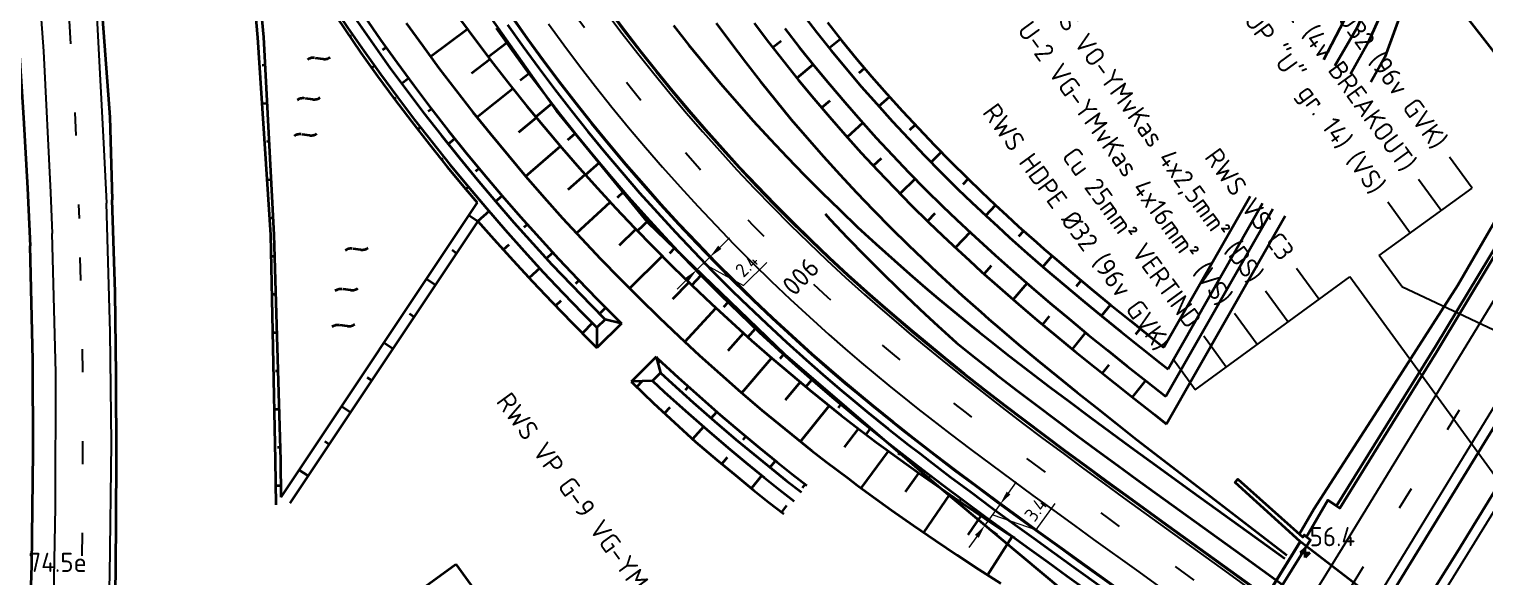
# Model space of a CAD drawing. Header units: metres. Extents: x 134219 to 139178, y 438661 to 444352.
# Drawn here: x 135219.3 to 135409.4, y 443050.3 to 443121.8 of the extents above; entities that cross this region are included whole.
import ezdxf
from ezdxf.enums import TextEntityAlignment as Align

# ---------------------------------------------------------------- set-up
doc = ezdxf.new("R2010")
doc.units = ezdxf.units.M
doc.linetypes.add('13strp', pattern=[4, 1, -3])
doc.linetypes.add('39strp', pattern=[12, 3, -9])
doc.layers.get('DEFPOINTS').update_dxf_attribs({"color": 193})
for name, color, linetype, lineweight in [('N-WE-KL-ET_LS_OV-T35', 3, 'Continuous', 35), ('N-WE-KL-ET_LS_OV_KABEL-G', 10, 'KL-LS-OV-N', 35), ('N-WE-KL-ET_LS_OV_KABEL-M', 7, 'Continuous', 18), ('N-WE-KL-ET_LS_OV_KABEL-T25', 7, 'Continuous', 25), ('Utd-geleiderail-nw', 8, 'glm a2ee v014$0$f2m40080', 35), ('Utd-ondergr-bs', 8, 'Continuous', 35), ('Utd-ondergr-nw', 8, '13strp', 35), ('X-XX-AL-AANPIJLING-S', 7, 'Continuous', 25)]:
    doc.layers.add(name, color=color, linetype=linetype, lineweight=lineweight)
doc.layers.add('Utd-weg-bs', color=8, linetype='Continuous')
doc.layers.add('Utd-weg-nw', color=8, linetype='Continuous')
doc.styles.add('alm a2ee v011$0$Iso-rtw', font='NLCS-ISO.ttf')
doc.styles.add('dtm a2ee v011$0$rtw_iso', font='NLCS-ISO.ttf')
doc.styles.add('NLCS-ISO', font='NLCS-ISO.ttf')
doc.styles.add('NLCS_18', font='NLCS-ISO.ttf', dxfattribs={"height": 1.8})
doc.linetypes.add('glm a2ee v014$0$f2m40080', pattern='A,2,-1,[160,RTW.shx,S=0.5,R=0,X=0,Y=0],-1', length=4)
doc.linetypes.add('KL-LS-OV-N', pattern='A,4,-1,[103,NLCS.SHX,S=0.75,R=0,X=0,Y=0],-1,4,-1.5,["0V",Standard,S=1,R=0,X=0,Y=-0.5],-3', length=14.5)
doc.dimstyles.new('NLCS_t18_pijl_Dimension_l3_h1', dxfattribs={"dimtxt": 1.8, "dimasz": 1.8, "dimexe": 2, "dimexo": 2, "dimgap": 0.7, "dimtad": 1, "dimdec": 1, "dimzin": 0, "dimdsep": 46, "dimtxsty": 'NLCS_18', "dimcen": 2.5, "dimdle": 2, "dimclrd": 256, "dimclre": 256, "dimclrt": 256, "dimadec": 1, "dimazin": 0, "dimtfac": 1, "dimtdec": 1, "dimtofl": 0, "dimtmove": 1, "dimatfit": 0, "dimfxl": 0, "dimtolj": 1, "dimtzin": 0, "dimlwd": 18, "dimlwe": 18, "dimarcsym": 0})

# ---------------------------------------------------------------- blocks, each defined once
blk = doc.blocks.new('Dwm A2 aanvulling$0$A$C32883349')
at = {"layer": 'Utd-ondergr-nw'}
blk.add_line((-1.82, 0.37), (-2.44, 1.31), dxfattribs=at)
for centre, start, end in [((-3.53, 0.59), 33.3445, 123.3445), ((-0.72, 1.1), 213.3445, 303.3445)]:
    blk.add_arc(centre, 1.31, start, end, dxfattribs=at)
blk = doc.blocks.new('*D198')
at = {"layer": 'DEFPOINTS', "color": 0, "transparency": 16777216}
for p in [(135308.2, 443092.04), (135306.48, 443090.36), (135306.48, 443090.36)]:
    blk.add_point(p, dxfattribs=at)
at = {"layer": 'N-WE-KL-ET_LS_OV_KABEL-M', "linetype": 'Continuous', "lineweight": 18, "transparency": 16777216}
for p, q in [((135309.48, 443093.3), (135310.76, 443094.56)), ((135308.2, 443092.04), (135306.48, 443090.36)), ((135307.34, 443091.2), (135312.6, 443088.31)), ((135312.6, 443088.31), (135315.65, 443091.31)), ((135305.2, 443089.1), (135303.92, 443087.84))]:
    blk.add_line(p, q, dxfattribs=at)
at = {"layer": 'N-WE-KL-ET_LS_OV_KABEL-M', "lineweight": 18, "transparency": 16777216}
for p, q in [((135308.2, 443092.04), (135309.6, 443090.61)), ((135306.48, 443090.36), (135307.89, 443088.93))]:
    blk.add_line(p, q, dxfattribs=at)
at = {"layer": 'N-WE-KL-ET_LS_OV_KABEL-M', "transparency": 16777216}
for points in [[(135309.27, 443093.52), (135309.69, 443093.09), (135308.2, 443092.04)], [(135304.99, 443089.31), (135305.41, 443088.88), (135306.48, 443090.36)]]:
    blk.add_solid(points, dxfattribs=at)
at = {"layer": 'N-WE-KL-ET_LS_OV_KABEL-M', "transparency": 16777216, "insert": (135313.01, 443090.95), "char_height": 1.8, "attachment_point": 5, "rotation": 44.4942, "style": 'NLCS_18'}
blk.add_mtext('\\A1;2.4', dxfattribs=at)
blk = doc.blocks.new('*D199')
at = {"layer": 'DEFPOINTS', "color": 0, "transparency": 16777216}
for p in [(135346.14, 443059.76), (135344.13, 443057), (135344.13, 443057)]:
    blk.add_point(p, dxfattribs=at)
at = {"layer": 'N-WE-KL-ET_LS_OV_KABEL-M', "linetype": 'Continuous', "lineweight": 18, "transparency": 16777216}
for p, q in [((135347.2, 443061.21), (135348.27, 443062.66)), ((135346.14, 443059.76), (135344.13, 443057)), ((135350.8, 443056.38), (135353.32, 443059.84)), ((135345.14, 443058.38), (135350.8, 443056.38)), ((135343.07, 443055.55), (135342.01, 443054.1))]:
    blk.add_line(p, q, dxfattribs=at)
at = {"layer": 'N-WE-KL-ET_LS_OV_KABEL-M', "lineweight": 18, "transparency": 16777216}
for p, q in [((135346.14, 443059.76), (135347.76, 443058.58)), ((135344.13, 443057), (135345.75, 443055.82))]:
    blk.add_line(p, q, dxfattribs=at)
at = {"layer": 'N-WE-KL-ET_LS_OV_KABEL-M', "transparency": 16777216}
for points in [[(135346.96, 443061.39), (135347.45, 443061.03), (135346.14, 443059.76)], [(135342.83, 443055.73), (135343.32, 443055.37), (135344.13, 443057)]]:
    blk.add_solid(points, dxfattribs=at)
at = {"layer": 'N-WE-KL-ET_LS_OV_KABEL-M', "transparency": 16777216, "insert": (135350.77, 443059.05), "char_height": 1.8, "attachment_point": 5, "rotation": 53.873, "style": 'NLCS_18'}
blk.add_mtext('\\A1;3.4', dxfattribs=at)
blk = doc.blocks.new('dtm a2ee v011$0$hecto-flat-100')
at = {"layer": 'Utd-ondergr-bs'}
for p, q in [((0, 0.625), (-0.625, 0)), ((-0.625, 0), (0.625, 0)), ((0, -0.625), (0, 0.625)), ((0.625, 0), (0, -0.625))]:
    blk.add_line(p, q, dxfattribs=at)

msp = doc.modelspace()

# ---------------------------------------------------------------- linework, layer by layer
at = {"layer": 'N-WE-KL-ET_LS_OV-T35'}
for p, q in [((135266.39, 443045.66, 4.81), (135275.01, 443051.93, 4.81)), ((135275.01, 443051.92), (135308.48, 443005.98))]:
    msp.add_line(p, q, dxfattribs=at)
at = {"layer": 'N-WE-KL-ET_LS_OV_KABEL-G', "elevation": 5.63, "flags": 128}
msp.add_lwpolyline([(135234.54, 443246.91), (135234.53, 443246.9), (135235.42, 443238.34), (135235.99, 443234.35), (135237.52, 443225.24), (135239.84, 443214.1), (135239.83, 443213.97), (135252.13, 443166.6), (135257.02, 443157.49), (135264.31, 443146.02), (135269.31, 443138.07), (135273.62, 443131.77), (135288.11, 443111.18), (135300.03, 443096.58), (135317.97, 443079.29), (135338.01, 443062.12), (135356.88, 443046.36), (135357.43, 443045.98)], dxfattribs=at)
at = {"layer": 'Utd-geleiderail-nw', "linetype": 'Continuous', "flags": 128}
for points in [[(135281.76, 443122.35), (135283.78, 443119.51), (135285.84, 443116.7), (135287.94, 443113.91), (135290.08, 443111.16), (135292.25, 443108.43), (135294.47, 443105.74), (135296.72, 443103.07), (135299, 443100.44), (135301.33, 443097.84), (135303.69, 443095.27), (135306.08, 443092.74), (135308.51, 443090.24), (135310.98, 443087.77), (135312.34, 443086.44), (135313.11, 443085.69), (135315.64, 443083.29), (135318.2, 443080.92), (135320.79, 443078.59), (135322.95, 443076.7), (135325.13, 443074.83), (135326.93, 443073.32), (135328.75, 443071.82), (135331.44, 443069.65), (135334.14, 443067.52), (135335.65, 443066.35), (135336.87, 443065.41), (135339.59, 443063.34), (135342.31, 443061.3), (135345.04, 443059.28), (135347.77, 443057.29), (135350.5, 443055.31), (135353.21, 443053.35), (135355.73, 443051.53), (135357.28, 443050.42), (135361.33, 443047.5)], [(135323.26, 443097.66), (135323.92, 443096.94), (135326.18, 443094.56), (135328.48, 443092.2), (135330.8, 443089.88), (135332.74, 443087.99), (135334.71, 443086.11), (135336.33, 443084.58), (135337.96, 443083.06), (135340.39, 443080.85)], [(135340.39, 443080.85), (135340.4, 443080.84), (135342.98, 443078.77), (135344.41, 443077.65), (135345.57, 443076.74), (135348.19, 443074.71), (135350.82, 443072.71), (135353.48, 443070.71), (135356.14, 443068.73), (135358.81, 443066.76), (135361.5, 443064.79), (135363.98, 443062.97), (135365.52, 443061.86), (135369.57, 443058.94), (135377.69, 443053.08), (135385.79, 443047.21), (135393.88, 443041.31), (135401.95, 443035.38), (135409.99, 443029.41)]]:
    msp.add_lwpolyline(points, dxfattribs=at)
at = {"layer": 'Utd-ondergr-bs', "flags": 128}
for points in [[(135141.4, 443434.63), (135146.98, 443423.73), (135154.11, 443408.91), (135162.64, 443390.23), (135170.13, 443372.8), (135176.64, 443356.62), (135182.71, 443340.37), (135187.98, 443325.14), (135193.28, 443309.19), (135198, 443293.8), (135201.83, 443280.16), (135205.3, 443267.52), (135208.59, 443254.08), (135212.08, 443239.19), (135215.49, 443223.05), (135218.27, 443207.81), (135220.2, 443197.07), (135223.22, 443177.38), (135225.37, 443160.15), (135227.08, 443143.88), (135228.6, 443126.64), (135229.79, 443110.3), (135230.12, 443099.51)], [(135131.71, 443429.66), (135132.86, 443427.5), (135141.63, 443409.67), (135148.91, 443394.07), (135156.57, 443376.81), (135162.9, 443361.44), (135170.01, 443342.96), (135175.51, 443327.72), (135181.2, 443310.92), (135186.16, 443295.04), (135190.59, 443279.69), (135194.89, 443263.53), (135198.81, 443248.2), (135202.92, 443229.96), (135206.17, 443213.35), (135209.23, 443195.99), (135212.11, 443177.69), (135214.27, 443160.69), (135216.13, 443142.6), (135217.45, 443127.27), (135218.53, 443110.22), (135219.03, 443101.03), (135219.38, 443093.5)], [(135417.35, 443107.56), (135415.6, 443104.37), (135416.99, 443103.52), (135403.04, 443080.44), (135390.06, 443059.54), (135388.92, 443060.27), (135386.12, 443055.5), (135386.66, 443055.08), (135374.25, 443035.15), (135373.61, 443035.54), (135370.81, 443031.07), (135371.96, 443030.24), (135361.4, 443013.31), (135361.84, 443013.01), (135345.83, 442987.23), (135327.24, 442958.05), (135308.92, 442929.11), (135290.17, 442900), (135266.75, 442863.98), (135249.17, 442837.17), (135233.69, 442813.5), (135217.65, 442789.28)], [(135385.23, 443055.86), (135387.08, 443059.11), (135395.43, 443071.99), (135405.9, 443088.34), (135413.81, 443101.93), (135416.61, 443107.41), (135417.35, 443107.56)], [(135390.06, 443059.54), (135390.5, 443059.22), (135403.11, 443079.6), (135417.3, 443103.23), (135416.99, 443103.52)], [(135219.18, 442929.32), (135222.17, 442947.84), (135224.35, 442963.59), (135226.53, 442982.85), (135228.11, 442998.89), (135229.25, 443014.49), (135229.76, 443026.21), (135230.38, 443039.63), (135230.59, 443050.98), (135230.69, 443065.4), (135230.64, 443076.61), (135230.5, 443087.45), (135230.12, 443099.51)], [(135427.81, 443098.31), (135413.95, 443075.27), (135396.72, 443047.19), (135384.38, 443027.43), (135377.54, 443015.99), (135366.42, 442998.03), (135353.58, 442977.73), (135341.21, 442958.26), (135329.01, 442939.14), (135317.18, 442920.62), (135302.95, 442898.58), (135287.29, 442874.21), (135274.99, 442855.5), (135259.14, 442831.19), (135245.53, 442810.76), (135227.74, 442783.49), (135212.01, 442760.2), (135196.97, 442737.77), (135179.54, 442712.01)], [(135158.89, 442762.12), (135163.83, 442774.22), (135169.02, 442787.77), (135175.75, 442806.02), (135181.52, 442823.39), (135186.96, 442841.2), (135191.84, 442858.44), (135196.33, 442875.45), (135200.43, 442892.46), (135203.28, 442905.99), (135206.55, 442923.02), (135208.8, 442935.48), (135211.51, 442953.14), (135213.34, 442966.35), (135214.95, 442980.63), (135216.58, 442995.54), (135217.98, 443013.97), (135218.96, 443032.11), (135219.61, 443051.79), (135219.79, 443066.61), (135219.74, 443078.58), (135219.38, 443093.5)], [(135430.78, 443094.52), (135417.27, 443072.18), (135405.84, 443053.5), (135400.26, 443044.58), (135387.87, 443024.77), (135374.78, 443003.44), (135359.85, 442979.52), (135343.64, 442954), (135329.75, 442932), (135315.11, 442909.36), (135301.89, 442889), (135286.26, 442864.59), (135269.67, 442839.38), (135253.96, 442815.42), (135239.69, 442793.9), (135225.09, 442772.01), (135212.33, 442752.94), (135199.12, 442733.22), (135187.59, 442716.29)], [(135385.3, 443054.87), (135376.8, 443062.58), (135376.87, 443062.65)], [(135376.87, 443062.65), (135377.16, 443063.03), (135385.64, 443055.46), (135385.82, 443055.75), (135386.12, 443055.5)], [(135374.02, 443036.57), (135377.12, 443041.59), (135380.97, 443047.84), (135384.12, 443052.97), (135385.3, 443054.87)]]:
    msp.add_lwpolyline(points, dxfattribs=at)
for points in [[(135373.61, 443035.54), (135373.36, 443035.71), (135373.54, 443036.07), (135363.97, 443042.45), (135364.32, 443043.02), (135374.02, 443036.57), (135377.12, 443041.59), (135380.97, 443047.84), (135384.12, 443052.97), (135385.3, 443054.87), (135376.8, 443062.58), (135376.87, 443062.65), (135377.16, 443063.03), (135385.64, 443055.46), (135385.82, 443055.75), (135386.66, 443055.08), (135374.25, 443035.15)], [(135374.04, 443036.5), (135385.36, 443054.88), (135410.6, 443035.45), (135399.23, 443017.07)]]:
    msp.add_lwpolyline(points, close=True, dxfattribs=at)
at = {"layer": 'Utd-ondergr-nw', "linetype": 'Continuous'}
for p, q in [((135294.5, 443083.89), (135293.44, 443082.84)), ((135296.63, 443083.37), (135294.5, 443083.89)), ((135296.63, 443083.37), (135293.44, 443080.19)), ((135293.44, 443082.84), (135293.44, 443080.19)), ((135301.16, 443079), (135297.93, 443075.74))]:
    msp.add_line(p, q, dxfattribs=at)
at = {"layer": 'Utd-ondergr-nw', "linetype": 'Continuous', "flags": 128}
for points in [[(135302.94, 443257.63), (135309.07, 443249.72), (135315.2, 443241.82), (135321.33, 443233.92), (135327.46, 443226.02), (135333.59, 443218.12), (135339.71, 443210.21), (135345.84, 443202.31), (135351.97, 443194.41), (135358.1, 443186.51), (135364.23, 443178.61), (135370.36, 443170.7), (135376.49, 443162.8), (135382.61, 443154.9), (135388.74, 443147), (135394.87, 443139.1), (135401, 443131.19), (135407.13, 443123.29), (135413.26, 443115.39), (135417.51, 443109.91)], [(135246.53, 443148.48), (135246.66, 443148.24), (135248.44, 443144.97), (135250.27, 443141.72), (135252.14, 443138.5), (135254.06, 443135.31), (135256.01, 443132.15), (135258.01, 443129.02), (135260.05, 443125.91), (135262.13, 443122.83), (135264.24, 443119.79), (135266.4, 443116.77), (135268.6, 443113.79), (135270.84, 443110.83), (135273.12, 443107.91), (135275.43, 443105.02), (135277.78, 443102.16), (135280.17, 443099.34)], [(135248.56, 443147.11), (135249.45, 443145.48), (135251.27, 443142.25), (135253.13, 443139.04), (135255.04, 443135.86), (135256.98, 443132.72), (135258.97, 443129.59), (135261, 443126.5), (135263.07, 443123.44), (135265.18, 443120.41), (135267.33, 443117.4), (135269.52, 443114.43), (135271.75, 443111.49), (135274.02, 443108.58), (135276.33, 443105.7), (135278.67, 443102.86), (135281.05, 443100.05)], [(135247.21, 443141.96), (135249.09, 443120.7), (135250.77, 443094.92), (135251.4, 443065.48), (135251.47, 443059.68)], [(135247.85, 443142.04), (135248.55, 443140.81), (135250.43, 443137.57), (135252.36, 443134.36), (135254.32, 443131.17), (135256.34, 443128.01), (135258.39, 443124.89), (135260.48, 443121.79), (135262.61, 443118.72), (135264.79, 443115.68), (135267, 443112.67), (135269.26, 443109.7), (135271.55, 443106.75), (135273.88, 443103.84), (135276.25, 443100.96), (135277.78, 443099.14)], [(135247.85, 443142.04), (135249.88, 443120.76), (135251.24, 443094.94), (135252.11, 443065.49), (135252.13, 443060.68)], [(135248.24, 443142.26), (135248.94, 443141.02), (135250.83, 443137.79), (135252.75, 443134.58), (135254.71, 443131.4), (135256.72, 443128.25), (135258.77, 443125.12), (135260.86, 443122.03), (135262.99, 443118.96), (135265.16, 443115.93), (135267.37, 443112.93), (135269.62, 443109.96), (135271.91, 443107.02), (135274.24, 443104.11), (135276.6, 443101.24), (135279.01, 443098.4)], [(135295.07, 443124.15), (135297.06, 443121.49), (135299.09, 443118.87), (135301.16, 443116.27), (135303.26, 443113.69), (135305.4, 443111.15), (135307.58, 443108.64), (135309.79, 443106.16), (135312.03, 443103.71), (135314.3, 443101.29), (135316.61, 443098.9), (135318.96, 443096.55), (135321.33, 443094.22), (135323.74, 443091.93), (135326.18, 443089.68), (135328.65, 443087.46), (135330.71, 443085.65), (135332.79, 443083.87), (135334.5, 443082.41), (135336.22, 443080.97), (135338.79, 443078.86), (135339.91, 443077.96), (135341.38, 443076.78), (135344, 443074.73), (135346.63, 443072.69), (135349.28, 443070.67), (135351.95, 443068.67), (135354.62, 443066.69), (135357.3, 443064.71), (135359.98, 443062.73), (135362.48, 443060.91), (135368.08, 443056.87), (135376.19, 443051.02), (135380.52, 443047.88)], [(135295.12, 443124.19), (135297.12, 443121.54), (135299.15, 443118.91), (135301.21, 443116.31), (135303.32, 443113.74), (135305.46, 443111.2), (135307.63, 443108.69), (135309.84, 443106.21), (135312.08, 443103.75), (135314.36, 443101.34), (135316.66, 443098.95), (135319.01, 443096.59), (135321.38, 443094.27), (135323.79, 443091.98), (135326.23, 443089.73), (135328.7, 443087.51), (135330.75, 443085.71), (135332.83, 443083.93), (135334.54, 443082.47), (135336.26, 443081.03), (135338.83, 443078.92), (135339.96, 443078.01), (135341.43, 443076.84), (135344.04, 443074.78), (135346.68, 443072.75), (135349.33, 443070.73), (135351.99, 443068.73), (135354.66, 443066.74), (135357.34, 443064.76), (135360.03, 443062.79), (135362.52, 443060.96), (135368.12, 443056.93), (135376.23, 443051.07), (135380.56, 443047.94)], [(135320.26, 443123.83), (135322.14, 443121.42), (135324.05, 443119.03), (135325.99, 443116.67), (135327.98, 443114.33), (135329.99, 443112.03), (135332.04, 443109.75), (135334.13, 443107.5), (135336.25, 443105.28), (135338.41, 443103.08), (135340.59, 443100.92), (135342.42, 443099.17), (135344.27, 443097.43), (135345.8, 443096.01), (135347.35, 443094.59), (135349.68, 443092.51), (135350.71, 443091.61), (135352.05, 443090.45), (135354.47, 443088.39), (135356.92, 443086.34), (135359.41, 443084.3), (135361.93, 443082.26), (135364.48, 443080.23), (135367.06, 443078.19), (135368.07, 443077.39)], [(135268.53, 443122.6), (135270.65, 443119.65), (135272.8, 443116.72), (135275, 443113.82), (135277.24, 443110.96), (135279.51, 443108.13), (135281.82, 443105.33), (135284.16, 443102.56), (135286.54, 443099.82), (135288.96, 443097.12), (135291.41, 443094.45), (135293.9, 443091.82), (135296.42, 443089.22), (135298.98, 443086.66), (135301.57, 443084.13), (135304.19, 443081.64), (135306.84, 443079.19), (135309.53, 443076.77), (135312.24, 443074.39), (135314.99, 443072.05), (135317.28, 443070.15), (135319.58, 443068.28), (135321.49, 443066.76), (135323.4, 443065.28), (135326.24, 443063.13), (135327.48, 443062.21), (135329.09, 443061.03), (135331.94, 443058.99), (135334.8, 443056.98), (135337.65, 443055.02), (135340.5, 443053.1), (135343.34, 443051.21), (135346.2, 443049.37)], [(135271.68, 443118.25), (135276.5, 443121.81)], [(135275.61, 443123.01), (135277.73, 443120.15), (135279.87, 443117.33), (135282.06, 443114.53), (135284.28, 443111.76), (135286.54, 443109.03), (135288.83, 443106.32), (135291.16, 443103.65), (135293.52, 443101.02), (135295.92, 443098.41), (135298.35, 443095.84), (135300.82, 443093.31), (135303.32, 443090.8), (135305.85, 443088.34), (135308.41, 443085.91), (135311, 443083.51), (135313.63, 443081.15), (135316.28, 443078.83), (135318.97, 443076.54), (135321.2, 443074.69), (135323.46, 443072.86), (135325.32, 443071.38), (135327.2, 443069.92), (135329.98, 443067.82), (135331.2, 443066.92), (135332.78, 443065.76), (135335.59, 443063.75), (135338.41, 443061.78), (135341.23, 443059.84), (135344.05, 443057.93), (135346.87, 443056.06), (135347.98, 443055.34)], [(135280.28, 443121.94), (135282.31, 443119.07), (135284.38, 443116.24), (135286.48, 443113.44), (135288.62, 443110.66), (135290.81, 443107.92), (135293.03, 443105.2), (135295.29, 443102.52), (135297.58, 443099.87), (135299.91, 443097.25), (135302.28, 443094.66), (135304.68, 443092.11), (135307.12, 443089.59), (135309.59, 443087.1), (135312.1, 443084.65), (135314.64, 443082.23), (135317.22, 443079.85), (135319.83, 443077.51), (135322, 443075.6), (135324.19, 443073.72), (135326.01, 443072.2), (135327.83, 443070.7), (135330.54, 443068.51), (135331.72, 443067.58), (135333.25, 443066.37), (135335.98, 443064.26), (135338.71, 443062.18), (135341.45, 443060.14), (135344.19, 443058.11), (135346.92, 443056.12), (135349.65, 443054.14), (135352.37, 443052.17), (135354.88, 443050.36), (135360.48, 443046.32)], [(135282.32, 443123.36), (135284.32, 443120.52), (135286.37, 443117.72), (135288.45, 443114.94), (135290.58, 443112.19), (135292.74, 443109.47), (135294.94, 443106.79), (135297.17, 443104.13), (135299.44, 443101.5), (135301.75, 443098.91), (135304.1, 443096.35), (135306.48, 443093.82), (135308.89, 443091.32), (135311.34, 443088.86), (135313.82, 443086.43), (135316.34, 443084.04), (135318.89, 443081.68), (135321.47, 443079.36), (135323.62, 443077.48), (135325.79, 443075.62), (135327.59, 443074.11), (135329.4, 443072.62), (135332.08, 443070.45), (135333.25, 443069.52), (135334.78, 443068.32), (135337.49, 443066.23), (135340.21, 443064.16), (135342.93, 443062.13), (135345.65, 443060.11), (135348.38, 443058.12), (135351.1, 443056.14), (135353.82, 443054.18), (135356.33, 443052.37), (135361.93, 443048.33)], [(135282.37, 443123.4), (135284.38, 443120.56), (135286.43, 443117.76), (135288.51, 443114.98), (135290.63, 443112.23), (135292.79, 443109.52), (135294.99, 443106.83), (135297.23, 443104.17), (135299.5, 443101.55), (135301.8, 443098.96), (135304.15, 443096.39), (135306.53, 443093.87), (135308.94, 443091.37), (135311.39, 443088.91), (135313.87, 443086.48), (135316.39, 443084.09), (135318.94, 443081.73), (135321.52, 443079.41), (135323.67, 443077.53), (135325.84, 443075.67), (135327.64, 443074.16), (135329.44, 443072.67), (135332.13, 443070.51), (135333.3, 443069.58), (135334.82, 443068.38), (135337.53, 443066.28), (135340.25, 443064.22), (135342.97, 443062.18), (135345.7, 443060.17), (135348.42, 443058.18), (135351.14, 443056.2), (135353.86, 443054.24), (135356.37, 443052.43), (135361.97, 443048.39)], [(135303.42, 443122.26), (135305.44, 443119.72), (135307.5, 443117.21), (135309.59, 443114.72), (135311.71, 443112.27), (135313.87, 443109.84), (135316.06, 443107.45), (135318.28, 443105.08), (135320.54, 443102.75), (135322.83, 443100.45), (135325.15, 443098.18), (135327.5, 443095.95), (135329.89, 443093.74), (135332.3, 443091.57), (135334.31, 443089.81), (135336.34, 443088.07), (135338.01, 443086.64), (135339.7, 443085.23), (135342.22, 443083.16), (135343.32, 443082.27), (135344.77, 443081.12), (135347.35, 443079.09), (135349.94, 443077.08), (135352.56, 443075.09), (135355.2, 443073.11), (135357.86, 443071.13), (135360.52, 443069.16), (135363.2, 443067.2), (135365.7, 443065.37), (135371.3, 443061.33), (135379.41, 443055.47), (135383.33, 443052.64)], [(135309.02, 443122.6), (135310.91, 443120.03), (135312.83, 443117.49), (135314.79, 443114.97), (135316.79, 443112.48), (135318.83, 443110.02), (135320.9, 443107.59), (135323.02, 443105.18), (135325.16, 443102.8), (135327.35, 443100.46), (135329.57, 443098.14), (135331.82, 443095.86), (135334.11, 443093.61), (135336.02, 443091.78), (135337.95, 443089.97), (135339.55, 443088.49), (135341.16, 443087.02), (135343.58, 443084.87), (135344.65, 443083.94), (135346.04, 443082.74), (135348.52, 443080.63), (135351.04, 443078.54), (135353.58, 443076.46), (135356.14, 443074.39), (135358.73, 443072.33), (135361.32, 443070.27), (135363.94, 443068.22), (135366.37, 443066.31), (135371.85, 443062.09), (135379.79, 443055.99), (135383.59, 443053.07)], [(135313.98, 443122.59), (135315.87, 443120.09), (135317.8, 443117.61), (135319.76, 443115.16), (135321.76, 443112.74), (135323.8, 443110.35), (135325.87, 443107.98), (135327.98, 443105.65), (135330.12, 443103.34), (135332.3, 443101.06), (135334.51, 443098.82), (135336.76, 443096.6), (135338.64, 443094.8), (135340.54, 443093.02), (135342.1, 443091.57), (135343.69, 443090.12), (135346.08, 443088), (135347.13, 443087.08), (135348.5, 443085.89), (135350.96, 443083.81), (135353.45, 443081.73), (135355.97, 443079.67), (135358.51, 443077.61), (135361.08, 443075.56), (135363.67, 443073.51), (135366.28, 443071.46), (135367.86, 443070.22)], [(135317.98, 443121.89), (135319.88, 443119.44), (135321.82, 443117.02), (135323.8, 443114.63), (135325.81, 443112.26), (135327.85, 443109.92), (135329.93, 443107.62), (135332.05, 443105.34), (135334.2, 443103.09), (135336.38, 443100.87), (135338.6, 443098.68), (135340.45, 443096.9), (135342.33, 443095.14), (135343.88, 443093.7), (135345.45, 443092.27), (135347.81, 443090.17), (135348.85, 443089.26), (135350.21, 443088.08), (135352.65, 443086.01), (135355.12, 443083.95), (135357.62, 443081.89), (135360.16, 443079.85), (135362.71, 443077.8), (135365.3, 443075.76), (135367.76, 443073.82)], [(135323.55, 443122.66), (135325.44, 443120.29), (135327.37, 443117.94), (135329.33, 443115.63), (135331.33, 443113.34), (135333.36, 443111.08), (135335.43, 443108.85), (135337.53, 443106.64), (135339.67, 443104.47), (135341.84, 443102.33), (135343.65, 443100.58), (135345.48, 443098.86), (135346.99, 443097.45), (135348.53, 443096.04), (135350.85, 443093.98), (135351.87, 443093.08), (135353.21, 443091.92), (135355.61, 443089.88), (135358.05, 443087.84), (135360.53, 443085.81), (135363.04, 443083.77), (135365.58, 443081.74), (135367.52, 443080.21)], [(135261.33, 443120.96), (135261.15, 443120.83)], [(135279.22, 443118.19), (135281.63, 443120.03)], [(135317.5, 443120.24), (135316.41, 443119.4)], [(135323.79, 443119.35), (135325.25, 443120.53)], [(135265.43, 443119.09), (135265.89, 443119.42)], [(135277.06, 443116.07), (135279.44, 443117.9)], [(135249.7, 443117.11), (135250.07, 443117.14)], [(135264.4, 443117), (135264.03, 443116.74)], [(135283.41, 443115.13), (135284.54, 443116.03)], [(135321.7, 443117.17), (135319.55, 443115.42)], [(135327.7, 443116.11), (135328.41, 443116.71)], [(135267.91, 443114.72), (135268.82, 443115.39)], [(135277.76, 443110.31), (135282.45, 443114.04)], [(135249.65, 443112.11), (135250.33, 443112.15)], [(135267.17, 443112.83), (135266.99, 443112.69)], [(135285.44, 443110.36), (135287.53, 443112.08)], [(135323.85, 443112.43), (135322.79, 443111.53)], [(135330.26, 443111.73), (135331.66, 443112.97)], [(135271.37, 443111.07), (135271.81, 443111.41)], [(135283.22, 443108.34), (135285.53, 443110.25)], [(135270.38, 443108.99), (135270.02, 443108.71)], [(135328.18, 443109.56), (135326.12, 443107.71)], [(135334.32, 443108.67), (135335, 443109.31)], [(135250.29, 443107.14), (135250.6, 443107.15)], [(135274.01, 443106.79), (135274.89, 443107.5)], [(135284.13, 443102.6), (135288.68, 443106.51)], [(135289.62, 443107.36), (135290.59, 443108.19)], [(135273.3, 443104.92), (135273.13, 443104.78)], [(135330.55, 443104.92), (135329.53, 443103.97)], [(135337.09, 443104.42), (135338.43, 443105.73)], [(135277.6, 443103.27), (135278.03, 443103.63)], [(135289.66, 443100.84), (135291.9, 443102.83)], [(135291.95, 443102.77), (135293.73, 443104.36)], [(135250.3, 443102.14), (135250.86, 443102.16)], [(135276.64, 443101.19), (135276.3, 443100.9)], [(135335.02, 443102.26), (135333.04, 443100.32)], [(135341.28, 443101.56), (135341.94, 443102.23)], [(135277.78, 443099.14), (135252.13, 443060.68)], [(135280.17, 443099.34), (135282.6, 443096.55), (135285.06, 443093.79), (135287.56, 443091.07), (135290.1, 443088.39), (135292.67, 443085.74), (135294.5, 443083.89)], [(135280.2, 443099.31), (135281.05, 443100.05)], [(135281.05, 443100.05), (135283.47, 443097.27), (135285.92, 443094.53), (135288.41, 443091.82), (135290.93, 443089.14), (135293.49, 443086.5), (135296.08, 443083.9), (135296.63, 443083.37)], [(135290.78, 443095.14), (135295.18, 443099.21)], [(135296.13, 443099.83), (135296.95, 443100.59)], [(135344.25, 443097.44), (135345.53, 443098.81)], [(135378.78, 443099.96), (135367.52, 443080.21)], [(135380.41, 443099.03), (135368.07, 443077.39)], [(135250.88, 443097.16), (135251.12, 443097.17)], [(135276.7, 443097.51), (135277.89, 443096.72)], [(135279.35, 443098.01), (135277.89, 443096.72)], [(135279.01, 443098.4), (135281.44, 443095.59), (135283.92, 443092.82), (135286.43, 443090.08), (135288.98, 443087.38), (135291.57, 443084.72), (135293.44, 443082.84)], [(135298.75, 443095.44), (135300.25, 443096.88)], [(135337.59, 443097.73), (135336.62, 443096.74)], [(135381.72, 443098.29), (135367.76, 443073.82)], [(135383.35, 443097.36), (135367.86, 443070.22)], [(135277.89, 443096.72), (135253.32, 443059.89)], [(135277.89, 443096.72), (135279.97, 443094.37), (135282.49, 443091.6), (135285.02, 443088.84), (135287.59, 443086.12), (135290.19, 443083.44), (135292.83, 443080.79), (135293.44, 443080.19)], [(135283.92, 443095.92), (135284.33, 443096.3)], [(135296.37, 443093.58), (135298.54, 443095.66)], [(135342.18, 443095.28), (135340.29, 443093.26)], [(135348.56, 443094.76), (135349.19, 443095.46)], [(135281.92, 443093.63), (135281.22, 443093)], [(135302.94, 443092.55), (135303.62, 443093.24)], [(135250.83, 443092.15), (135251.32, 443092.17)], [(135274.52, 443092.96), (135275.11, 443092.56)], [(135286.85, 443091.84), (135287.68, 443092.61)], [(135297.71, 443087.93), (135301.96, 443092.17)], [(135351.69, 443090.76), (135352.91, 443092.18)], [(135285.97, 443090.58), (135284.59, 443089.31)], [(135305.82, 443088.37), (135307.06, 443089.65)], [(135344.94, 443090.87), (135344.01, 443089.84)], [(135271.15, 443089.19), (135272.34, 443088.4)], [(135290.68, 443088.59), (135291.09, 443088.98)], [(135303.36, 443086.58), (135305.44, 443088.73)], [(135349.61, 443088.59), (135347.8, 443086.5)], [(135356.1, 443088.25), (135356.7, 443088.96)], [(135251.2, 443087.17), (135251.47, 443087.18)], [(135288.7, 443086.32), (135288.03, 443085.67)], [(135293.77, 443084.63), (135294.57, 443085.42)], [(135310.02, 443085.54), (135310.57, 443086.14)], [(135359.36, 443084.34), (135360.54, 443085.8)], [(135268.97, 443084.64), (135269.56, 443084.24)], [(135304.9, 443080.98), (135308.99, 443085.37)], [(135352.54, 443084.29), (135351.65, 443083.23)], [(135251.05, 443082.16), (135251.61, 443082.18)], [(135292.85, 443083.42), (135291.53, 443082.1)], [(135310.6, 443079.84), (135312.6, 443082.08)], [(135313.16, 443081.57), (135314.16, 443082.69)], [(135357.28, 443082.17), (135355.53, 443080.02)], [(135363.84, 443081.94), (135364.42, 443082.67)], [(135265.6, 443080.87), (135266.79, 443080.08)], [(135301.16, 443079), (135301.74, 443076.93), (135300.69, 443075.86), (135297.95, 443075.76)], [(135301.16, 443079), (135301.37, 443078.8), (135304.06, 443076.31), (135306.79, 443073.86), (135309.55, 443071.44), (135312.34, 443069.06), (135314.66, 443067.13), (135317, 443065.22), (135318.93, 443063.69), (135320.87, 443062.18)], [(135301.4, 443078.14), (135301.72, 443078.48)], [(135312.35, 443074.31), (135316.26, 443078.84)], [(135317.37, 443078.8), (135317.81, 443079.32)], [(135360.31, 443077.95), (135359.44, 443076.87)], [(135251.46, 443077.17), (135251.76, 443077.18)], [(135263.42, 443076.32), (135264.01, 443075.92)], [(135301.74, 443076.93), (135303.28, 443075.5), (135306.02, 443073.03), (135308.79, 443070.61), (135311.59, 443068.22), (135313.92, 443066.28), (135316.27, 443064.37), (135318.21, 443062.82), (135320.16, 443061.31)], [(135320.75, 443075.06), (135321.53, 443076.01)], [(135365.09, 443075.92), (135363.37, 443073.75)], [(135297.93, 443075.74), (135298.14, 443075.54), (135300.83, 443072.95), (135303.55, 443070.4), (135306.31, 443067.89), (135309.16, 443065.48), (135311.53, 443063.53), (135313.91, 443061.58), (135315.87, 443060.01), (135317.84, 443058.47)], [(135299.36, 443075.81), (135298.63, 443075.06)], [(135300.68, 443075.87), (135302.24, 443074.42), (135304.99, 443071.94), (135307.78, 443069.5), (135310.59, 443067.1), (135312.94, 443065.14), (135315.3, 443063.22), (135317.25, 443061.67), (135319.21, 443060.15)], [(135305.01, 443074.7), (135305.39, 443075.12)], [(135318.08, 443073.38), (135320, 443075.69)], [(135251.26, 443072.17), (135251.91, 443072.18)], [(135260.05, 443072.55), (135261.24, 443071.76)], [(135302.96, 443072.37), (135302.25, 443071.62)], [(135320.04, 443067.92), (135323.78, 443072.6)], [(135324.98, 443072.35), (135325.32, 443072.78)], [(135308.38, 443070.97), (135309.11, 443071.82)], [(135307.37, 443069.85), (135305.94, 443068.23)], [(135312.54, 443068.16), (135312.9, 443068.59)], [(135325.8, 443067.22), (135327.62, 443069.6)], [(135328.59, 443068.87), (135329.16, 443069.62)], [(135251.71, 443067.18), (135252.06, 443067.19)], [(135257.87, 443068), (135258.47, 443067.6)], [(135327.98, 443061.84), (135331.53, 443066.68)], [(135332.84, 443066.2), (135333.07, 443066.52)], [(135310.43, 443065.83), (135309.75, 443065)], [(135316.04, 443064.55), (135316.75, 443065.43)], [(135254.51, 443064.23), (135255.69, 443063.44)], [(135314.97, 443063.49), (135313.61, 443061.83)], [(135333.77, 443061.37), (135335.5, 443063.81)], [(135336.68, 443062.99), (135337.02, 443063.47)], [(135251.44, 443062.18), (135252.13, 443062.19)], [(135320.31, 443061.9), (135320.66, 443062.34)], [(135336.14, 443056.06), (135339.54, 443061)], [(135318.19, 443059.57), (135317.53, 443058.71)], [(135340.9, 443060.3), (135341.01, 443060.46)], [(135341.95, 443055.74), (135343.62, 443058.23)], [(135344.94, 443057.34), (135345.04, 443057.49)], [(135344.45, 443050.5), (135347.69, 443055.53)]]:
    msp.add_lwpolyline(points, dxfattribs=at)
for points in [[(135392.03, 443131.57, -0.278603), (135392.63, 443126.44), (135391, 443122.87), (135388.37, 443117.79)], [(135393.86, 443132.23, -0.254986), (135394.33, 443125.66), (135392.74, 443122.01), (135389.85, 443117.01)], [(135396.84, 443130.88, -0.153176), (135395.91, 443123.86), (135394.15, 443119.98), (135391.88, 443115.93)], [(135398.8, 443130.76, -0.198192), (135399.27, 443126.07), (135396.36, 443118.14), (135394.56, 443114.89)]]:
    msp.add_lwpolyline(points, format="xyb", dxfattribs=at)
at = {"layer": 'Utd-weg-bs', "flags": 128}
for points in [[(135140.79, 443434.32), (135145.42, 443425.36), (135152.93, 443410.13), (135159.21, 443396.33), (135166.83, 443379.05), (135173.42, 443362.99), (135180, 443345.8), (135185.45, 443330.82), (135192.17, 443310.59), (135197.55, 443292.97), (135201.33, 443279.71), (135205.85, 443262.55), (135210.75, 443242.15), (135214.49, 443224.72), (135217.73, 443207.42), (135220.74, 443189.06), (135223.42, 443170.03), (135225.15, 443156.16), (135226.95, 443138.58), (135228.13, 443122.6), (135229.01, 443106.08), (135229.36, 443099.08)], [(135134.34, 443431.01), (135141.97, 443416.01), (135150.07, 443399.03), (135157.52, 443382.16), (135164.07, 443366.81), (135170.67, 443350.1), (135176.36, 443334.67), (135182.76, 443316.13), (135188.15, 443299.15), (135192.86, 443283.17), (135196.95, 443267.96), (135201.2, 443251.14), (135205.3, 443233.21), (135208.82, 443215.79), (135212.07, 443197.53), (135214.43, 443182.26), (135216.51, 443167.19), (135218.4, 443151.36), (135220, 443134.36), (135221.12, 443118.93), (135222.05, 443100.45), (135222.25, 443095.1)], [(135422.47, 443105.83), (135407.44, 443081.16), (135391.73, 443055.5), (135376.42, 443030.75), (135359.63, 443003.73), (135343.24, 442977.48), (135327.35, 442952.56), (135310.62, 442926.44), (135296.43, 442904.35), (135280.97, 442880.41), (135264.29, 442854.83), (135247.42, 442829.09), (135231.78, 442805.34), (135218.78, 442785.72), (135203.47, 442762.86), (135189.52, 442742.18), (135177.12, 442723.85), (135163.09, 442703.24)], [(135427.21, 443099.66), (135410.45, 443072.18), (135394.73, 443046.44), (135379.98, 443022.59), (135361.77, 442993.3), (135341.9, 442961.79), (135323.59, 442933.08), (135303.14, 442901.24), (135282.77, 442869.78), (135264.5, 442841.79), (135245.48, 442812.85), (135227.03, 442784.99), (135207.29, 442755.42), (135188.25, 442727.29), (135176.98, 442710.64)], [(135218.45, 442930.82), (135221.63, 442951.01), (135224.26, 442970.19), (135225.96, 442985.75), (135227.76, 443005.36), (135228.67, 443020.45), (135229.42, 443036.86), (135229.81, 443050.5), (135230.01, 443067.7), (135229.83, 443082.23), (135229.36, 443099.08)], [(135123.74, 442682.28), (135129.67, 442693.27), (135138.23, 442709.72), (135144.69, 442722.83), (135152.88, 442740.35), (135161.89, 442760.95), (135170.09, 442781.75), (135177.38, 442801.8), (135183.71, 442820.33), (135190.73, 442843.1), (135195.94, 442861.76), (135200.84, 442881.28), (135204.89, 442898.75), (135208.94, 442919.04), (135211.88, 442935.37), (135214.87, 442954.69), (135217.07, 442971.11), (135218.93, 442988.28), (135220.43, 443005.21), (135221.63, 443023.4), (135222.35, 443040.92), (135222.71, 443059.34), (135222.73, 443076.97), (135222.25, 443095.1)], [(135431.95, 443093.81), (135416.05, 443067.63), (135400.72, 443042.82), (135386.19, 443019.48), (135367.61, 442989.79), (135348.79, 442959.84), (135329.88, 442930.12), (135311.63, 442901.76), (135296.61, 442878.49), (135278.08, 442849.88), (135260.36, 442822.88), (135242.67, 442796.16), (135224.94, 442769.56), (135206.1, 442741.46), (135189.76, 442717.45)]]:
    msp.add_lwpolyline(points, dxfattribs=at)
at = {"layer": 'Utd-weg-bs', "linetype": '39strp', "flags": 128}
for points in [[(135137.56, 443432.66), (135142.84, 443422.41), (135151.3, 443405.14), (135158.53, 443388.99), (135165.01, 443374.05), (135172.41, 443355.65), (135178.45, 443339.48), (135185.05, 443320.72), (135190.25, 443304.47), (135195.68, 443286.41), (135200.35, 443269.31), (135204.55, 443252.72), (135208.85, 443234.27), (135212.23, 443217.11), (135215.31, 443200.09), (135218.13, 443182.03), (135220.6, 443162.4), (135222.58, 443145.5), (135224.07, 443129.22), (135225.14, 443112.75), (135225.79, 443097.09)], [(135424.85, 443102.73), (135410.37, 443079.02), (135395.25, 443054.32), (135378.13, 443026.58), (135361.3, 442999.56), (135345.58, 442974.37), (135328.33, 442947.26), (135312.9, 442923.08), (135295.11, 442895.52), (135282.18, 442875.59), (135265.76, 442850.31), (135248.7, 442824.32), (135232.23, 442799.4), (135218.46, 442778.67), (135200.16, 442751.47), (135184.19, 442727.7), (135170.08, 442706.97)], [(135129.36, 442685.28), (135136.57, 442698.59), (135143.87, 442712.82), (135152.5, 442730.88), (135159.09, 442745.5), (135166.5, 442762.84), (135172.87, 442778.83), (135179.63, 442797.06), (135184.99, 442812.77), (135191.17, 442831.74), (135195.69, 442847.3), (135200.93, 442866.66), (135204.74, 442881.99), (135209.18, 442901.41), (135212.35, 442917.77), (135215.68, 442935.43), (135217.71, 442949.07), (135219.6, 442962.56), (135221.48, 442977.79), (135223.26, 442995.79), (135224.37, 443008.87), (135225.28, 443026.22), (135226.13, 443044.74), (135226.29, 443062.7), (135226.24, 443081.2), (135225.79, 443097.09)]]:
    msp.add_lwpolyline(points, dxfattribs=at)
at = {"layer": 'Utd-weg-nw', "linetype": '39strp', "flags": 128}
msp.add_lwpolyline([(135245.91, 443294.73), (135245.81, 443293.84), (135245.45, 443290.48), (135245.14, 443287.12), (135244.88, 443283.75), (135244.66, 443280.38), (135244.49, 443277.01), (135244.37, 443273.64), (135244.29, 443270.26), (135244.26, 443266.88), (135244.28, 443263.51), (135244.34, 443260.13), (135244.36, 443259.37), (135244.45, 443256.76), (135244.61, 443253.39), (135244.81, 443250.02), (135245.06, 443246.65), (135245.36, 443243.29), (135245.71, 443239.93), (135246.1, 443236.57), (135246.54, 443233.23), (135247.02, 443229.88), (135247.55, 443226.55), (135248.13, 443223.22), (135248.75, 443219.9), (135249.42, 443216.59), (135250.13, 443213.29), (135250.9, 443210.01), (135251.7, 443206.73), (135252.55, 443203.46), (135253.45, 443200.2), (135254.39, 443196.96), (135255.38, 443193.73), (135256.41, 443190.52), (135257.49, 443187.32), (135258.61, 443184.13), (135259.77, 443180.96), (135260.98, 443177.81), (135262.24, 443174.68), (135263.53, 443171.56), (135264.87, 443168.46), (135266.25, 443165.38), (135267.68, 443162.32), (135269.14, 443159.28), (135270.65, 443156.26), (135272.2, 443153.26), (135273.8, 443150.28), (135275.43, 443147.33), (135277.1, 443144.39), (135278.82, 443141.48), (135280.57, 443138.6), (135282.37, 443135.74), (135284.2, 443132.91), (135286.08, 443130.1), (135287.99, 443127.32), (135289.94, 443124.56), (135291.93, 443121.83), (135293.96, 443119.13), (135296.02, 443116.46), (135298.12, 443113.82), (135300.26, 443111.2), (135302.44, 443108.62), (135304.65, 443106.07), (135306.89, 443103.55), (135309.17, 443101.05), (135311.48, 443098.6), (135313.83, 443096.17), (135316.21, 443093.78), (135318.63, 443091.42), (135321.07, 443089.09), (135323.55, 443086.8), (135326.06, 443084.54), (135328.15, 443082.71), (135330.27, 443080.9), (135332.01, 443079.42), (135333.76, 443077.96), (135336.38, 443075.84), (135337.52, 443074.92), (135339.01, 443073.74), (135341.66, 443071.68), (135344.33, 443069.63), (135347.01, 443067.61), (135349.69, 443065.61), (135352.39, 443063.62), (135355.08, 443061.65), (135357.78, 443059.68), (135360.29, 443057.86), (135365.89, 443053.83), (135374, 443047.98), (135378.61, 443044.64)], dxfattribs=at)
at = {"layer": 'Utd-weg-nw', "linetype": 'Continuous', "flags": 128}
for points in [[(135294.75, 443123.91), (135296.74, 443121.25), (135298.78, 443118.62), (135300.85, 443116.01), (135302.96, 443113.44), (135305.1, 443110.89), (135307.28, 443108.38), (135309.49, 443105.89), (135311.73, 443103.44), (135314.02, 443101.01), (135316.33, 443098.62), (135318.68, 443096.26), (135321.06, 443093.93), (135323.47, 443091.64), (135325.91, 443089.38), (135328.39, 443087.16), (135330.45, 443085.35), (135332.53, 443083.57), (135334.24, 443082.11), (135335.97, 443080.66), (135338.54, 443078.55), (135339.67, 443077.64), (135341.14, 443076.47), (135343.76, 443074.41), (135346.39, 443072.37), (135349.04, 443070.35), (135351.71, 443068.35), (135354.38, 443066.36), (135357.06, 443064.38), (135359.75, 443062.41), (135362.25, 443060.58), (135367.85, 443056.54), (135375.96, 443050.69), (135380.32, 443047.53)], [(135287.1, 443122.52), (135289.12, 443119.75), (135291.17, 443117.01), (135293.27, 443114.3), (135295.4, 443111.62), (135297.57, 443108.97), (135299.77, 443106.35), (135302.01, 443103.76), (135304.29, 443101.2), (135306.6, 443098.67), (135308.95, 443096.18), (135311.33, 443093.72), (135313.75, 443091.29), (135316.2, 443088.9), (135318.68, 443086.54), (135321.19, 443084.21), (135323.74, 443081.92), (135325.86, 443080.06), (135328, 443078.23), (135329.78, 443076.74), (135331.56, 443075.27), (135334.21, 443073.13), (135335.37, 443072.21), (135336.89, 443071.02), (135339.57, 443068.94), (135342.27, 443066.89), (135344.97, 443064.87), (135347.68, 443062.87), (135350.39, 443060.88), (135353.11, 443058.91), (135355.82, 443056.96), (135358.33, 443055.14), (135363.93, 443051.11), (135372.03, 443045.26)]]:
    msp.add_lwpolyline(points, dxfattribs=at)
at = {"layer": 'X-XX-AL-AANPIJLING-S'}
for p, q in [((135407.78, 443101.05), (135404.83, 443105.09)), ((135395.65, 443092.22), (135407.78, 443101.05)), ((135403.73, 443098.11), (135400.79, 443102.15)), ((135399.69, 443095.16), (135396.75, 443099.2)), ((135398.59, 443088.18), (135395.65, 443092.22)), ((135371.61, 443074.71), (135391.82, 443089.43)), ((135387.78, 443086.48), (135384.83, 443090.53)), ((135420.17, 443050.5), (135391.82, 443089.43)), ((135383.73, 443083.54), (135380.79, 443087.58)), ((135379.69, 443080.6), (135376.75, 443084.64)), ((135375.65, 443077.65), (135372.71, 443081.7)), ((135371.61, 443074.71), (135368.67, 443078.75))]:
    msp.add_line(p, q, dxfattribs=at)
msp.add_lwpolyline([(135398.59, 443088.18), (135443.46, 443067.05)], dxfattribs=at)

# ---------------------------------------------------------------- block references
at = {"layer": 'Utd-ondergr-bs'}
msp.add_blockref('dtm a2ee v011$0$hecto-flat-100', (135385.95, 443053.39), dxfattribs=at)
at = {"layer": 'Utd-ondergr-nw', "linetype": 'Continuous', "rotation": 49.35098364402291}
for p in [(135259.13, 443119.04), (135257.8, 443113.76), (135257.39, 443109.06), (135264.06, 443094.12), (135262.73, 443088.84), (135262.32, 443084.14)]:
    msp.add_blockref('Dwm A2 aanvulling$0$A$C32883349', p, dxfattribs=at)

# ---------------------------------------------------------------- texts
at = {"layer": 'N-WE-KL-ET_LS_OV_KABEL-T25', "style": 'NLCS-ISO'}
for s, p in [('RWS OP Evd-3 VO-YMvKas 4x4mm² (OP "U" gr. 14) (VS)', (135395.62, 443100.76)), ('RWS HDPE Ø32 (4v BREAKOUT)', (135399.66, 443103.7)), ('RWS HDPE Ø32 (96v GVK)', (135403.7, 443106.64)), ('RWS OP U-2 VG-YMvKas 4x16mm² (VS)', (135375.62, 443086.19)), ('RWS VO-YMvKas 4x2,5mm² (DS)', (135379.66, 443089.13)), ('RWS HDPE Ø32 (96v GVK)', (135367.54, 443080.3)), ('RWS VS C3', (135383.7, 443092.08)), ('Cu 25mm² VERTIND', (135371.58, 443083.25)), ('RWS VP G-9 VG-YMvKas 4x10mm² (VS)', (135315.58, 443026.64))]:
    msp.add_text(s, height=2.5, rotation=306.066, dxfattribs=at).set_placement(p, align=Align.MIDDLE_RIGHT)
at = {"layer": 'Utd-ondergr-bs', "color": 7, "style": 'dtm a2ee v011$0$rtw_iso'}
for s, p in [('56.4', (135386.54, 443054.26)), ('74.5e', (135219.16, 443050.9))]:
    msp.add_text(s, height=2.5, dxfattribs=at).set_placement(p)
at = {"layer": 'Utd-ondergr-nw', "color": 7, "style": 'alm a2ee v011$0$Iso-rtw'}
msp.add_text('900', height=2.5, rotation=226.1614, dxfattribs=at).set_placement((135320.89, 443092.16))

# ---------------------------------------------------------------- dimensions: what is measured, and where the dimension line sits
at = {"layer": 'N-WE-KL-ET_LS_OV_KABEL-M'}
for p1, p2, picture, middle in [((135308.2, 443092.04), (135306.48, 443090.36), '*D198', (135311.98, 443089.94)), ((135346.14, 443059.76), (135344.13, 443057), '*D199', (135349.92, 443057.89))]:
    dim = msp.add_aligned_dim(p1=p1, p2=p2, distance=0, dimstyle='NLCS_t18_pijl_Dimension_l3_h1', dxfattribs=at)
    dim.commit()
    dim.dimension.update_dxf_attribs({"geometry": picture, "text_midpoint": middle})

doc.saveas('drawing.dxf')
